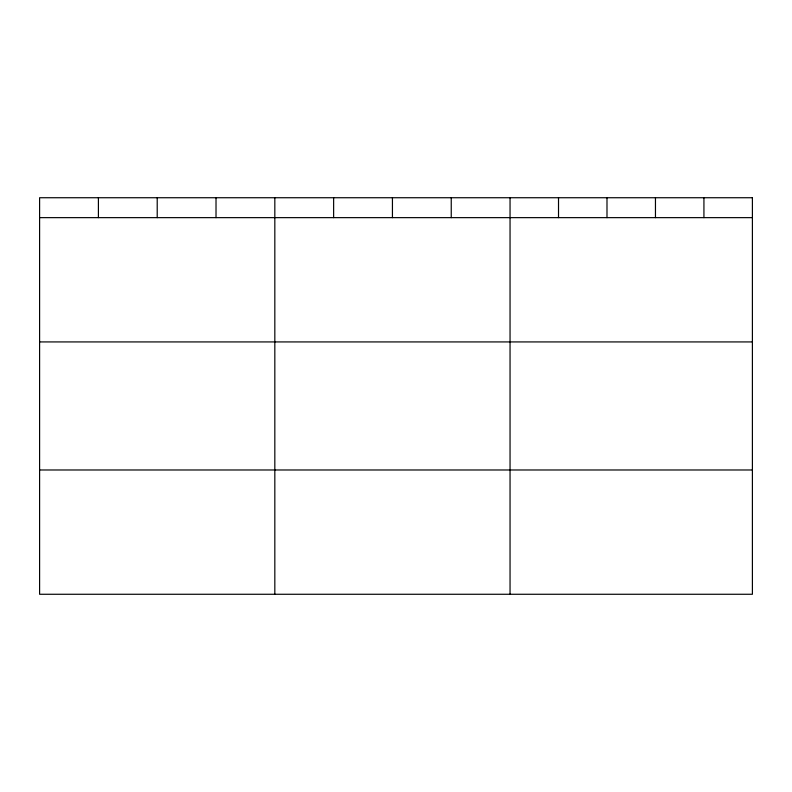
<?xml version="1.0" encoding="UTF-8"?>
<svg xmlns="http://www.w3.org/2000/svg" width="792" height="792" viewBox="0 0 792 792"><rect width="100%" height="100%" fill="white"/><g stroke="black" fill="none" stroke-linecap="round" stroke-linejoin="round"><path stroke-width="1.19" d="M39.6 217.642L752.4 217.642M39.6 341.926L752.4 341.926M39.6 469.983L752.4 469.983M703.93 197.733L703.93 217.642M655.459 197.733L655.459 217.642M606.989 197.733L606.989 217.642M558.518 197.733L558.518 217.642M510.048 197.733L510.048 594.267M451.242 197.733L451.242 217.642M392.436 197.733L392.436 217.642M333.63 197.733L333.63 217.642M274.824 197.733L274.824 594.267M216.018 197.733L216.018 217.642M157.212 197.733L157.212 217.642M98.406 197.733L98.406 217.642M752.4 197.733L39.6 197.733L39.6 594.267L752.4 594.267L752.4 197.733"/></g></svg>
